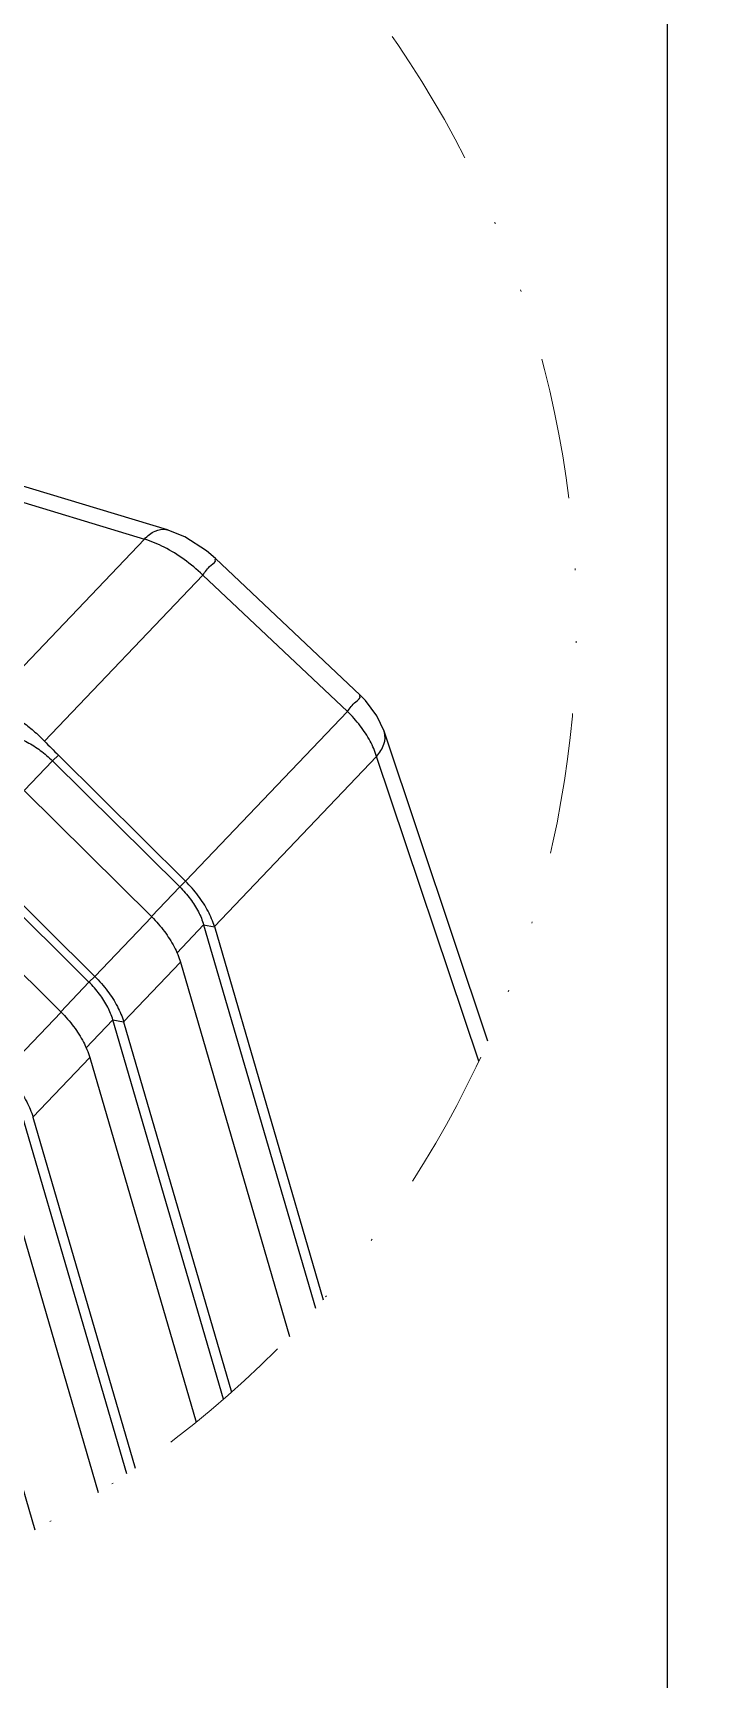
# Model space of a CAD drawing. Header units: millimetres. Extents: x 14343 to 15285, y -9166 to -7819.
# Drawn here: x 14774.1 to 14815.9, y -8440.3 to -8337.1 of the extents above; entities that cross this region are included whole.
import ezdxf

# ---------------------------------------------------------------- set-up
doc = ezdxf.new("R2010")
doc.units = ezdxf.units.MM
doc.linetypes.add('DIVIDE', pattern=[31.75, 12.7, -6.35, 0, -6.35, 0, -6.35])
doc.layers.add('hatch', color=56, linetype='Continuous', lineweight=9)

# ---------------------------------------------------------------- blocks, each defined once
blk = doc.blocks.new('u9')
at = {"color": 7, "linetype": 'Continuous'}
for p, q in [((-31.377, 124.565), (-54.113, 131.45)), ((-53.897, 130.37), (-32.819, 123.988)), ((-42.67, 113.646), (-32.819, 123.988)), ((-19.274, 114.202), (-28.348, 122.759)), ((-39.084, 111.313), (-29.161, 121.731)), ((-20.087, 113.173), (-29.161, 121.731)), ((-20.087, 113.173), (-30.232, 102.522)), ((-11.27, 92.488), (-17.781, 111.935)), ((-40.354, 108.209), (-38.578, 110.074)), ((-38.578, 110.074), (-38.205, 110.425)), ((-38.578, 110.074), (-30.602, 102.168)), ((-38.205, 110.425), (-30.232, 102.522)), ((-18.253, 110.357), (-28.429, 99.673)), ((-11.848, 91.224), (-18.253, 110.357)), ((-40.334, 108.19), (-32.358, 100.284)), ((-43.895, 104.451), (-35.919, 96.545)), ((-44.267, 104.101), (-36.291, 96.195)), ((-30.602, 102.168), (-30.229, 102.519)), ((-30.602, 102.168), (-32.378, 100.303)), ((-32.358, 100.284), (-35.919, 96.545)), ((-29.1, 99.794), (-30.792, 98.017)), ((-29.1, 99.794), (-28.428, 99.669)), ((-29.1, 99.794), (-22.085, 75.728)), ((-28.429, 99.673), (-21.607, 76.27)), ((-42.625, 98.849), (-38.047, 94.311)), ((-30.555, 97.435), (-34.117, 93.696)), ((-30.555, 97.435), (-23.715, 73.967)), ((-36.291, 96.195), (-38.067, 94.33)), ((-36.291, 96.195), (-35.919, 96.545)), ((-38.047, 94.311), (-41.608, 90.572)), ((-34.789, 93.821), (-36.481, 92.044)), ((-34.789, 93.821), (-34.117, 93.696)), ((-27.853, 70.026), (-34.789, 93.821)), ((-34.117, 93.696), (-27.347, 70.471)), ((-36.244, 91.462), (-39.806, 87.723)), ((-36.244, 91.462), (-29.574, 68.578)), ((-33.918, 65.344), (-40.478, 87.848)), ((-39.806, 87.723), (-33.389, 65.709)), ((-41.933, 85.49), (-35.717, 64.163)), ((-45.495, 81.751), (-39.691, 61.84))]:
    blk.add_line(p, q, dxfattribs=at)
for points in [[(-28.349, 122.759), (-28.928, 123.259), (-30.277, 124.122), (-31.379, 124.566)], [(-17.781, 111.934), (-18.231, 112.909), (-18.945, 113.868), (-19.274, 114.202)]]:
    blk.add_lwpolyline(points, dxfattribs=at)
blk.add_arc((10.037, 159.083), 68.519, 224.20114, 225.24613, dxfattribs=at)
for points, start_tangent, end_tangent in [([(-32.819, 123.988), (-32.142, 124.49), (-31.48, 124.59), (-31.379, 124.565)], (0.6896984, 0.7240967), (0.9533664, -0.3018153)), ([(-29.161, 121.731), (-30.325, 122.708), (-31.571, 123.476), (-32.819, 123.988)], (-0.7189527, 0.695059), (-0.9570971, 0.2897675)), ([(-29.161, 121.731), (-28.636, 122.343), (-28.37, 122.696), (-28.389, 122.726)], (0.6627878, 0.7488073), (-0.6297212, 0.7768212)), ([(-20.087, 113.173), (-19.561, 113.785), (-19.295, 114.139), (-19.314, 114.169)], (0.6627876, 0.7488075), (-0.629614, 0.7769081)), ([(-41.25, 113.018), (-40.496, 112.531), (-39.768, 111.958), (-39.084, 111.313)], (0.8652099, -0.5014098), (0.6973128, -0.7167669)), ([(-18.253, 110.357), (-18.659, 111.313), (-19.284, 112.273), (-20.087, 113.173)], (-0.2937745, 0.9558747), (-0.7168283, 0.6972497)), ([(-41.003, 111.593), (-40.173, 111.25), (-39.347, 110.733), (-38.578, 110.074)], (0.9570884, -0.2897962), (0.7102197, -0.7039801)), ([(-18.253, 110.357), (-17.793, 111.127), (-17.763, 111.876), (-17.781, 111.934)], (0.6631161, 0.7485166), (-0.3229922, 0.9464016)), ([(-28.429, 99.673), (-28.823, 100.64), (-29.436, 101.61), (-30.232, 102.522)], (-0.2798342, 0.9600483), (-0.7102197, 0.7039801)), ([(-30.602, 102.168), (-29.941, 101.409), (-29.429, 100.601), (-29.1, 99.794)], (0.7102197, -0.7039801), (0.2798342, -0.9600483)), ([(-32.358, 100.284), (-31.564, 99.374), (-30.95, 98.403)], (0.7102197, -0.7039801), (0.4618304, -0.8869683)), ([(-30.95, 98.403), (-30.555, 97.435)], (0.4618304, -0.8869683), (0.2798342, -0.9600483)), ([(-34.789, 93.821), (-35.118, 94.628), (-35.63, 95.437), (-36.291, 96.195)], (-0.2798342, 0.9600483), (-0.7102197, 0.7039801)), ([(-35.919, 96.545), (-35.125, 95.635), (-34.511, 94.664), (-34.116, 93.696)], (0.7102197, -0.7039801), (0.2798342, -0.9600483)), ([(-38.047, 94.311), (-37.253, 93.401), (-36.639, 92.43)], (0.7102197, -0.7039801), (0.4618304, -0.8869683)), ([(-36.639, 92.43), (-36.244, 91.462)], (0.4618304, -0.8869683), (0.2798342, -0.9600483)), ([(-41.608, 90.572), (-40.814, 89.662), (-40.2, 88.691), (-39.805, 87.723)], (0.7102197, -0.7039801), (0.2798342, -0.9600483))]:
    blk.add_spline(points, degree=3, dxfattribs=dict(at, start_tangent=start_tangent, end_tangent=end_tangent))
at = {"layer": 'Defpoints', "color": 2}
for points in [[(0, 673.52), (-470.981, 673.52), (-470.981, 0), (0, 0)], [(0, 673.52), (470.981, 673.52), (470.981, 0), (0, 0)]]:
    blk.add_lwpolyline(points, close=True, dxfattribs=at)
at = {"layer": 'hatch', "color": 4, "linetype": 'DIVIDE', "ltscale": 0.7}
blk.add_arc((-70.235, 118.667), 64.515, 147.96226, 99.80514, dxfattribs=at)

msp = doc.modelspace()

# ---------------------------------------------------------------- block references
msp.add_blockref('u9', (14813.95, -8492.81))

doc.saveas('drawing.dxf')
